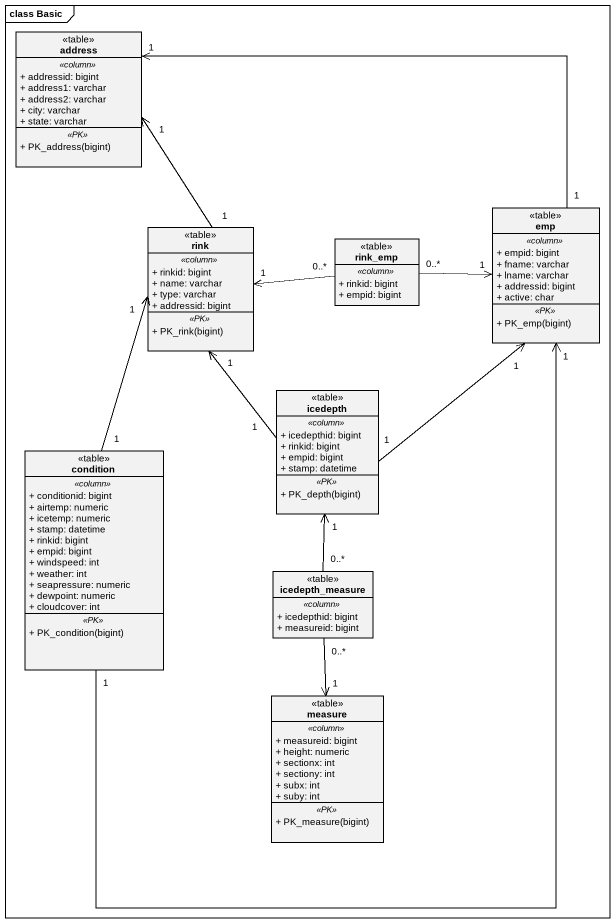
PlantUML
@startuml
mainframe class Basic
hide circle
hide empty members
skinparam classAttributeIconSize 0
class address <<table>> {
  .. <<column>> ..
  + addressid: bigint
  + address1: varchar
  + address2: varchar
  + city: varchar
  + state: varchar
  .. <<PK>> ..
  + PK_address(bigint)
}
class rink <<table>> {
  .. <<column>> ..
  + rinkid: bigint
  + name: varchar
  + type: varchar
  + addressid: bigint
  .. <<PK>> ..
  + PK_rink(bigint)
}
class rink_emp <<table>> {
  .. <<column>> ..
  + rinkid: bigint
  + empid: bigint
}
class emp <<table>> {
  .. <<column>> ..
  + empid: bigint
  + fname: varchar
  + lname: varchar
  + addressid: bigint
  + active: char
  .. <<PK>> ..
  + PK_emp(bigint)
}
class icedepth <<table>> {
  .. <<column>> ..
  + icedepthid: bigint
  + rinkid: bigint
  + empid: bigint
  + stamp: datetime
  .. <<PK>> ..
  + PK_depth(bigint)
}
class condition <<table>> {
  .. <<column>> ..
  + conditionid: bigint
  + airtemp: numeric
  + icetemp: numeric
  + stamp: datetime
  + rinkid: bigint
  + empid: bigint
  + windspeed: int
  + weather: int
  + seapressure: numeric
  + dewpoint: numeric
  + cloudcover: int
  .. <<PK>> ..
  + PK_condition(bigint)
}
class icedepth_measure <<table>> {
  .. <<column>> ..
  + icedepthid: bigint
  + measureid: bigint
}
class measure <<table>> {
  .. <<column>> ..
  + measureid: bigint
  + height: numeric
  + sectionx: int
  + sectiony: int
  + subx: int
  + suby: int
  .. <<PK>> ..
  + PK_measure(bigint)
}
rink "1" -up-> "1" address
rink_emp "0..*" -left-> "1" rink
rink_emp "0..*" -right-> "1" emp
emp "1" -left-> "1" address
icedepth "1" -up-> "1" rink
icedepth "1" -up-> "1" emp
condition "1" -up-> "1" rink
condition "1" -up-> "1" emp
icedepth_measure "0..*" -up-> "1" icedepth
icedepth_measure "0..*" --> "1" measure
@enduml
